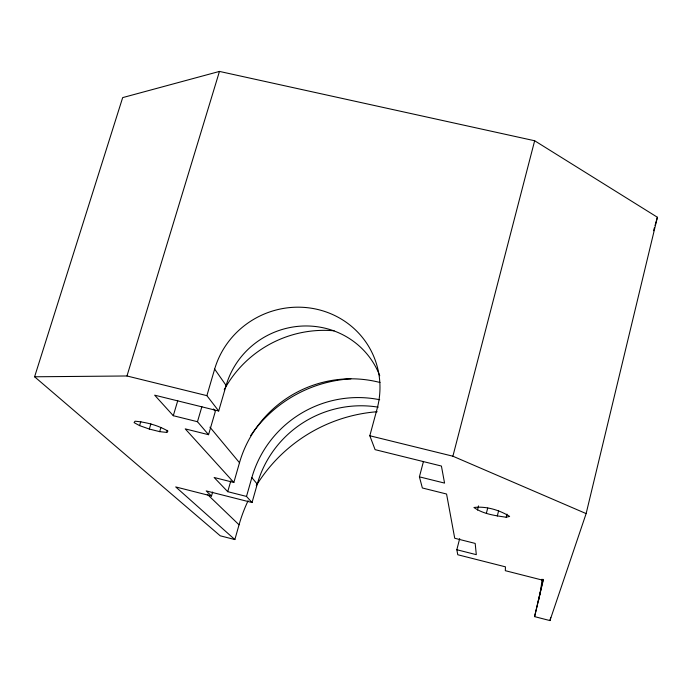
<?xml version="1.0" encoding="UTF-8"?>
<svg xmlns="http://www.w3.org/2000/svg" width="692" height="692" viewBox="0 0 692 692"><rect width="100%" height="100%" fill="white"/><g stroke="black" fill="none" stroke-linecap="round" stroke-linejoin="round"><path stroke-width="1.04" d="M248.091 500.731A155.328 154.091 -41.5 0 0 239.043 524.804L234.856 539.561L220.238 535.807L34.6 376.785L122.674 97.607L219.459 71.423L534.657 140.753L657.4 217.262L586.133 513.594L549.95 620.577L534.587 616.624L543.021 580.268L505.316 570.684L505.454 566.843L457.758 554.742L456.832 549.733L459.687 538.575M534.587 616.624L543.436 579.377M549.95 620.577L550.72 617.42M506.181 517.227L509.649 516.422C499.451 509.978 485.922 505.999 473.925 507.496C483.189 514.069 495.152 515.626 506.181 517.227L506.959 514.113M486.372 513.3L487.696 508.075M497.297 516.033L498.612 510.8M477.463 510.056L478.518 505.913M586.133 513.594L452.897 456.21L534.657 140.753M456.832 549.733L476.304 554.664L475.188 543.419L454.722 538.255L446.565 494.019L422.362 487.981L419.413 476.849L423.469 461.408M419.413 476.849L444.558 483.094L441.418 466.045L375.09 449.653L369.813 435.761L377.131 408.712A84.908 81.941 -26.6 0 0 318.216 309.592A84.908 81.941 -26.6 0 0 214.65 369.095L206.882 395.651L218.698 410.996L226.12 385.47A81.448 78.81 -26.9 0 1 300.821 326.131A81.448 78.81 -26.9 0 1 379.744 375.739M212.652 492.021L211.501 496.026L206.207 490.905L252.044 502.53L257.26 484.097A106.758 105.072 -31.7 0 1 378.221 407.164M252.044 502.53L246.508 496.432L251.853 477.601A109.172 107.346 -31.2 0 1 379.683 399.734M246.508 496.432L227.729 491.675L230.851 480.793M227.729 491.675L214.148 477.497L233.844 482.471L239.493 462.732A114.699 112.545 -30.2 0 1 380.003 382.494M653.551 230.721L654.433 227.616M655.03 225.549L657.4 217.262M233.844 482.471L185.24 428.884L208.552 434.697L215.324 411.429L213.421 408.989M208.552 434.697L197.471 421.713L201.891 406.645M197.471 421.713L173.294 415.71L177.749 400.685M159.679 431.644L166.789 432.422L167.94 431.073C157.984 425.286 146.462 422.232 135.035 421.203L134.092 422.622L139.576 425.615L149.325 429.049L159.679 431.644L160.916 427.5M166.789 432.422L167.403 430.363M149.325 429.049L150.873 423.876M139.576 425.615L140.805 421.523M34.6 376.785L126.973 375.981L219.459 71.423M126.973 375.981L206.882 395.651M369.813 435.761L452.897 456.21M218.698 410.996L154.671 395.175L173.294 415.71M211.501 496.026L175.716 486.934L234.856 539.561M207.306 494.296L239.043 524.804M209.935 427.18L239.493 462.732M251.853 477.601L257.26 484.097M214.65 369.095L226.12 385.47M542.044 579.178A155.328 154.091 -41.5 0 1 538.307 601.365M256.256 485.672A155.328 154.091 -41.5 0 1 377.183 411.723M224.243 389.726A111.222 108.212 -27.8 0 1 334.115 330.793M250.712 435.51A129.023 126.878 -31.2 0 1 350.879 378.818"/></g></svg>
